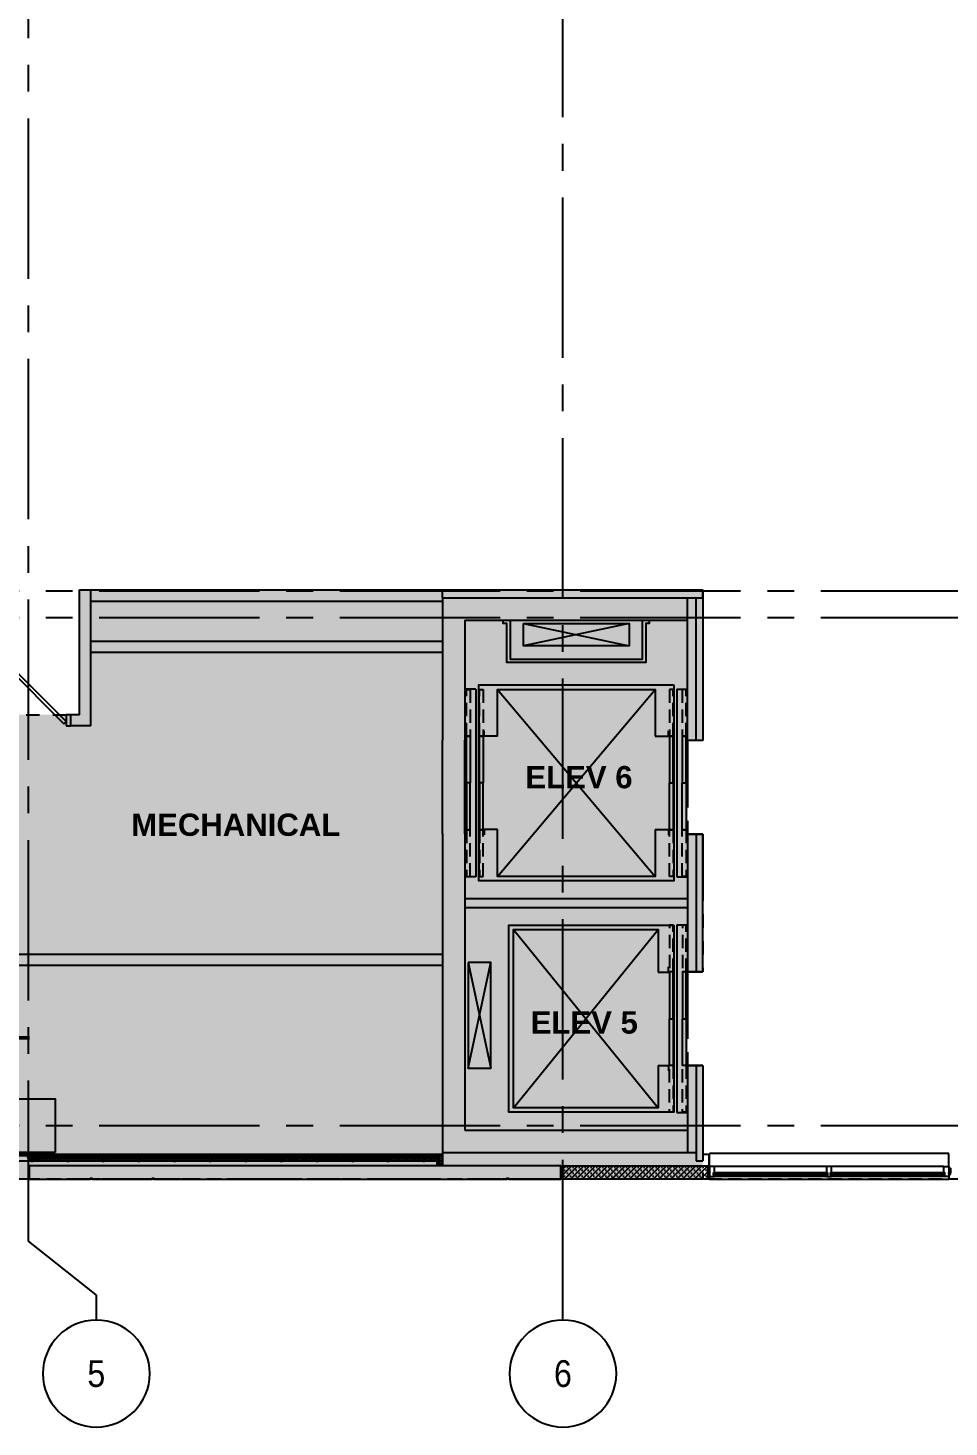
# Model space of a CAD drawing. Header units: inches. Extents: x 492 to 3438, y 475 to 1734.
# Drawn here: x 1563 to 1977, y 477 to 1106 of the extents above; entities that cross this region are included whole.
import ezdxf
from ezdxf.enums import TextEntityAlignment as Align

# ---------------------------------------------------------------- set-up
doc = ezdxf.new("R2010")
doc.units = ezdxf.units.IN
doc.header["$LTSCALE"] = 96
doc.header["$MEASUREMENT"] = 0
for name, pattern in [('CENTER2', [1.125, 0.75, -0.125, 0.125, -0.125]), ('HIDDEN2', [0.1875, 0.125, -0.0625]), ('HIDDEN4', [0.09375, 0.0625, -0.03125]), ('PHANTOM4', [0.625, 0.3125, -0.0625, 0.0625, -0.0625, 0.0625, -0.0625])]:
    doc.linetypes.add(name, pattern=pattern)
for name, color, linetype in [('A-Anno-Bldg', 7, 'Continuous'), ('A-Bldg-Patt', 5, 'Continuous'), ('A-Cols-Bldg', 235, 'Continuous'), ('A-Door-Exst', 43, 'Continuous'), ('A-Flor-Evtr', 144, 'Continuous'), ('A-Glaz-Exst', 53, 'Continuous'), ('A-GRID-IDEN', 1, 'Continuous'), ('A-GRID-LINE', 13, 'CENTER2'), ('A-Wall-Bldg', 235, 'Continuous'), ('A-Wall-Bldg-Belw', 235, 'HIDDEN4'), ('DDET-07', 7, 'Continuous'), ('DET-02', 5, 'Continuous'), ('DET-09', 33, 'Continuous'), ('NB-COL-HATCH-02_03-10', 251, 'Continuous'), ('NB-PTN-INT-ELEV-01_02_03-10', 8, 'Continuous'), ('NB-WALL-CORE-ELEV-01-02_03-10_RF', 1, 'Continuous'), ('NB-WALL-CORE-ELEV-01_02_03-10', 1, 'Continuous'), ('NB-WALL-CORE-ELEV-02_03-10', 1, 'Continuous')]:
    doc.layers.add(name, color=color, linetype=linetype)
doc.layers.add('A-Area', color=212, linetype='PHANTOM4', plot=False)
doc.styles.add('OTJ_Title1', font='arialbd.ttf')
doc.styles.add('x-p_col_grid-6h$0$TITLE', font='', dxfattribs={"width": 0.9})
doc.styles.get('x-p_col_grid-6h$0$TITLE').set_extended_font_data('AvantGarde Bk BT')
pattern_1 = [(225, (3339.6064, 588.7569), (1.3258252, -1.3258252), []), (225, (3338.2805, 588.7569), (1.3258252, -1.3258252), [0, -1.875])]

# ---------------------------------------------------------------- blocks, each defined once
blk = doc.blocks.new('elev-std')
at = {"color": 8}
for p, q in [((21.75, -90), (86.75, -10)), ((21.75, -10), (86.75, -90)), ((1.51, -27.79), (11.58, -75.27)), ((1.51, -75.27), (11.58, -27.79))]:
    blk.add_line(p, q, dxfattribs=at)
for p, q in [((93.75, -90), (93.75, -10)), ((95.12, -92.09), (95.12, -7.91)), ((95.12, -7.91), (100, -7.91)), ((86.75, -29.04), (91.42, -29.04)), ((91.42, -29.04), (91.42, -26.63)), ((86.75, -70.96), (91.42, -70.96)), ((91.42, -70.96), (91.42, -73.37)), ((95.12, -92.09), (100, -92.09))]:
    blk.add_line(p, q)
at = {"flags": 128}
for points in [[(93.75, -92), (93.75, -8), (19.75, -8), (19.75, -92), (93.75, -92)], [(1.51, -75.27), (1.51, -27.79), (11.58, -27.79), (11.58, -75.27)], [(93.44, -50), (93.44, -29), (91.78, -29), (91.78, -50)], [(99.27, -50), (99.27, -29), (97.62, -29), (97.62, -50)], [(93.44, -50), (93.44, -71), (91.78, -71), (91.78, -50)], [(99.27, -50), (99.27, -71), (97.62, -71), (97.62, -50)]]:
    blk.add_lwpolyline(points, close=True, dxfattribs=at)
blk.add_lwpolyline([(86.75, -29.04), (86.75, -10), (21.75, -10), (21.75, -90), (86.75, -90), (86.75, -70.96)], dxfattribs=at)
at = {"color": 8, "linetype": 'HIDDEN2', "ltscale": 0.5, "flags": 128}
for points in [[(93.44, -29), (93.44, -8), (91.78, -8), (91.78, -29)], [(99.27, -29), (99.27, -8), (97.62, -8), (97.62, -29)], [(93.44, -71), (93.44, -92), (91.78, -92), (91.78, -71)], [(99.27, -71), (99.27, -92), (97.62, -92), (97.62, -71)]]:
    blk.add_lwpolyline(points, close=True, dxfattribs=at)
blk = doc.blocks.new('ldoor')
for p, q in [((0.707, 0.707), (0, 0)), ((0.707, 0.707), (0.736, 0.679)), ((0.736, 0.679), (0.029, -0.029)), ((0.029, -0.029), (0, 0))]:
    blk.add_line(p, q)
blk.add_arc((0, 0), 1, 360, 42.6856)
blk = doc.blocks.new('door1')
for p, q in [((-38.56, 5), (-40.56, 5)), ((-40.56, 5), (-40.56, 0)), ((-38.56, 0), (-38.56, 5)), ((-2.56, 5), (-2.56, 0)), ((-0.56, 5), (-2.56, 5)), ((-2.56, 0), (-0.56, 0)), ((-0.56, 0), (-0.56, 5)), ((-40.56, 0), (-38.56, 0))]:
    blk.add_line(p, q)
at = {"extrusion": (0, 0, -1), "xscale": 36, "yscale": 36, "zscale": -36}
blk.add_blockref('ldoor', (2.56, 2), dxfattribs=at)
blk = doc.blocks.new('x-p_col_grid-6h$0$nb-col')
blk.add_hatch(color=256).paths.add_polyline_path([(0, 0), (24, 0), (24, 24), (0, 24)])
blk.add_lwpolyline([(0, 24), (24, 24), (24, 0), (0, 0)], close=True)
blk = doc.blocks.new('ww-45t-top-bottom')
blk.add_lwpolyline([(0, 0), (0, -2.25), (-0.56, -2.25)])
blk.add_lwpolyline([(0, -2.25), (-0.56, -2.25), (-0.56, -1.81), (-1.56, -1.81), (-1.56, -2.25), (-4.5, -2.25), (-4.5, 0), (0, 0)], close=True)
blk = doc.blocks.new('ww-45t-mid')
at = {"flags": 128}
blk.add_lwpolyline([(-0.56, 0), (0, 0), (0, -2.25), (-0.56, -2.25), (-0.56, -1.81), (-1.56, -1.81), (-1.56, -2.25), (-4.5, -2.25), (-4.5, 0), (-1.56, 0), (-1.56, -0.44), (-0.56, -0.44)], close=True, dxfattribs=at)
blk.add_lwpolyline([(-0.56, 0), (0, 0), (0, -2.25), (-0.56, -2.25)], dxfattribs=at)
blk = doc.blocks.new('wind-ext-singlebay-backelev')
at = {"layer": 'A-Glaz-Exst', "linetype": 'Continuous'}
for p, q in [((54.3, 4.18), (3.06, 4.18)), ((54.3, 3.68), (3.06, 3.68)), ((3.31, 4.18), (3.31, 3.68)), ((54.05, 4.18), (54.05, 3.68)), ((106.91, 4.18), (55.67, 4.18)), ((106.91, 3.68), (55.67, 3.68)), ((55.92, 4.18), (55.92, 3.68))]:
    blk.add_line(p, q, dxfattribs=at)
at = {"layer": 'A-Glaz-Exst'}
for p, q in [((3.06, 3.44), (53.74, 3.43)), ((3.5, 5, 0), (53.87, 5, 0)), ((3.5, 0.5, 0), (53.87, 0.5, 0)), ((3.62, 4.44), (53.74, 4.44)), ((55.67, 3.44), (106.48, 3.44)), ((56.12, 5, 0), (106.49, 5, 0)), ((56.12, 0.5, 0), (106.49, 0.5, 0)), ((56.23, 4.44), (106.48, 4.44)), ((106.66, 3.68), (106.66, 4.18))]:
    blk.add_line(p, q, dxfattribs=at)
at = {"layer": 'A-Wall-Bldg'}
for p, q in [((108.74, 6.25, 0), (1.25, 6.25, 0)), ((1.25, 5), (1.25, 6.25, 0)), ((1.25, 0.5), (1.25, -5.25)), ((108.74, 5, 0), (108.74, 6.25, 0)), ((108.74, 0.5, 0), (108.74, -5.25, 0)), ((1.25, -5.25, 0), (108.74, -5.25, 0))]:
    blk.add_line(p, q, dxfattribs=at)
at = {"layer": 'A-Glaz-Exst', "linetype": 'Continuous', "rotation": 90}
blk.add_blockref('ww-45t-top-bottom', (1.25, 5), dxfattribs=at)
at = {"layer": 'A-Glaz-Exst', "linetype": 'Continuous', "extrusion": (0, 0, -1), "zscale": -1, "rotation": 90}
for name, p in [('ww-45t-mid', (-56.12, 5, 0)), ('ww-45t-top-bottom', (-108.74, 5, 0))]:
    blk.add_blockref(name, p, dxfattribs=at)
blk = doc.blocks.new('MTL_STD_2_1-2')
for p, q in [((0, 0.05), (0, 0.95)), ((0.05, 1), (0.31, 1)), ((2.45, 0), (0.05, 0)), ((0.31, 0.94), (0.06, 0.94)), ((0.06, 0.94), (0.06, 0.06)), ((0.06, 0.06), (2.44, 0.06)), ((0.31, 1), (0.31, 0.94)), ((2.19, 0.94), (2.19, 1)), ((2.19, 1), (2.45, 1)), ((2.44, 0.94), (2.19, 0.94)), ((2.44, 0.06), (2.44, 0.94)), ((2.5, 0.95), (2.5, 0.05))]:
    blk.add_line(p, q)
for centre, start, end in [((0.05, 0.95), 90, 180), ((0.05, 0.05), 180, 270), ((2.45, 0.95), 0, 90), ((2.45, 0.05), 270, 0)]:
    blk.add_arc(centre, 0.0469, start, end)
blk = doc.blocks.new('sealant-plan')
at = {"layer": 'DET-09'}
for radius, start, end in [(0.5, 194.38833, 345.61145), (0.438, 196.4986, 343.50119), (0.375, 199.34917, 340.65062), (0.312, 203.42757, 336.57222)]:
    blk.add_arc((0.48, 0.12), radius, start, end, dxfattribs=at)
blk = doc.blocks.new('sealant-backer-rod-plan')
at = {"layer": 'DET-02'}
blk.add_arc((0, -1.5), 0.312, 23.42778, 156.57243, dxfattribs=at)
at = {"layer": 'DET-09'}
blk.add_circle((0, -0.5), 0.5, dxfattribs=at)
for radius, start, end in [(0.5, 14.38855, 165.61167), (0.438, 16.49881, 163.5014), (0.375, 19.34938, 160.65083)]:
    blk.add_arc((0, -1.5), radius, start, end, dxfattribs=at)
blk = doc.blocks.new('sealant-backer-rod-blocking')
for p, q in [((-0.74, 4.62), (0.01, 4.62)), ((-0.74, 4.62), (0.01, 1.92)), ((-0.74, 1.92), (0.01, 4.62)), ((-0.74, 4.62), (-0.74, 1.92)), ((0.01, 1.92), (-0.74, 1.92)), ((0.01, 4.62), (0.01, 1.92))]:
    blk.add_line(p, q)
at = {"xscale": 0.75, "yscale": 0.9000000000000057}
blk.add_blockref('sealant-backer-rod-plan', (-0.36, 1.92), dxfattribs=at)
at = {"xscale": 0.75}
blk.add_blockref('sealant-plan', (-0.73, 5), dxfattribs=at)
blk = doc.blocks.new('x-p_col_grid-6h$0$tag-colbub')
at = {"linetype": 'Continuous'}
blk.add_circle((0, 0), 0.25, dxfattribs=at)
at = {"style": 'x-p_col_grid-6h$0$TITLE', "width": 0.9}
blk.add_attdef('COLNUM', text='', height=0.125, dxfattribs=at).set_placement((0, 0), align=Align.MIDDLE_CENTER)

msp = doc.modelspace()

# ---------------------------------------------------------------- hatches: boundary and pattern name
at = {"layer": 'A-Bldg-Patt'}
msp.add_hatch(color=254, dxfattribs=at).paths.add_polyline_path([(1866.36, 853.26), (1866.36, 785.64), (1859.61, 785.64), (1859.61, 743.64), (1866.36, 743.64), (1866.36, 681.76), (1859.61, 681.76), (1859.61, 639.76), (1866.36, 639.76), (1866.36, 588.76), (1308.61, 588.76), (1308.61, 627.76), (1330.11, 627.76), (1330.11, 828.26), (1311.11, 828.26), (1311.11, 853.26), (1526.61, 853.26), (1526.61, 797.26), (1586.61, 797.26), (1586.61, 853.26)])
at = {"layer": 'A-Wall-Bldg'}
h = msp.add_hatch(dxfattribs=at)
h.set_pattern_fill('PRECAST', color=256, scale=20, angle=-180, style=0)
h.set_pattern_definition(pattern_1)
h.paths.add_polyline_path([(1779.1, 588.76), (1802.72, 588.76), (1802.72, 594.76), (1796.72, 594.76), (1569.98, 594.76), (1563.98, 594.76), (1563.98, 588.76), (1591.42, 588.76), (1591.54, 589.26), (1592.04, 589.26), (1592.17, 588.76), (1619.23, 588.76), (1619.36, 589.26), (1619.86, 589.26), (1619.98, 588.76), (1778.35, 588.76), (1778.47, 589.26), (1778.97, 589.26)])
h = msp.add_hatch(dxfattribs=at)
h.set_pattern_fill('PRECAST', color=256, scale=20, angle=-180, style=0)
h.set_pattern_definition(pattern_1)
h.paths.add_polyline_path([(1826.35, 588.76), (1826.22, 589.26), (1825.72, 589.26), (1825.6, 588.76), (1803.47, 588.76), (1803.47, 594.76), (1809.47, 594.76), (1868.6, 594.76), (1868.6, 588.76)])
at = {"layer": 'NB-COL-HATCH-02_03-10'}
msp.add_hatch(color=256, dxfattribs=at).paths.add_polyline_path([(1749.61, 600.76), (1859.61, 600.76), (1859.61, 610.76), (1759.61, 610.76), (1759.61, 743.76), (1759.61, 785.76), (1759.61, 839.76), (1859.61, 839.76), (1859.61, 849.76), (1749.61, 849.76), (1749.61, 785.76), (1749.61, 743.76)])

# ---------------------------------------------------------------- linework, layer by layer
at = {"layer": 'A-Area'}
msp.add_lwpolyline([(1866.36, 853.26), (1866.36, 785.64), (1859.61, 785.64), (1859.61, 743.64), (1866.36, 743.64), (1866.36, 681.76), (1859.61, 681.76), (1859.61, 639.76), (1866.36, 639.76), (1866.36, 588.76), (1308.61, 588.76), (1308.61, 627.76), (1330.11, 627.76), (1330.11, 828.26), (1311.11, 828.26), (1311.11, 853.26), (1526.61, 853.26), (1526.61, 797.26), (1586.61, 797.26), (1586.61, 853.26)], close=True, dxfattribs=at)
at = {"layer": 'A-Flor-Evtr', "color": 8}
for p, q in [((1833.36, 838.26), (1785.85, 828.2)), ((1785.85, 838.26), (1833.36, 828.2)), ((1774.23, 808.64), (1844.98, 724.64)), ((1774.23, 724.64), (1844.98, 808.64))]:
    msp.add_line(p, q, dxfattribs=at)
at = {"layer": 'A-Flor-Evtr'}
for p, q in [((1764.49, 808.73), (1759.61, 808.73)), ((1764.49, 808.73), (1764.49, 724.54)), ((1765.86, 808.64), (1765.86, 724.64)), ((1853.36, 808.64), (1853.36, 724.64)), ((1853.36, 808.64), (1853.36, 724.64)), ((1854.73, 808.73), (1854.73, 724.54)), ((1854.73, 808.73), (1859.61, 808.73)), ((1854.73, 808.73), (1859.61, 808.73)), ((1768.18, 787.59), (1768.18, 790.01)), ((1774.23, 787.59), (1768.18, 787.59)), ((1844.98, 787.59), (1851.03, 787.59)), ((1851.03, 787.59), (1851.03, 790.01)), ((1774.23, 745.68), (1768.18, 745.68)), ((1768.18, 745.68), (1768.18, 743.26)), ((1768.18, 745.68), (1768.18, 743.26)), ((1844.98, 745.68), (1851.03, 745.68)), ((1844.98, 745.68), (1851.03, 745.68)), ((1851.03, 745.68), (1851.03, 743.26)), ((1851.03, 745.68), (1851.03, 743.26)), ((1764.49, 724.54), (1759.61, 724.54)), ((1854.73, 724.54), (1859.61, 724.54))]:
    msp.add_line(p, q, dxfattribs=at)
at = {"layer": 'A-Flor-Evtr', "flags": 128}
for points in [[(1779.85, 839.76), (1779.85, 822.2), (1839.36, 822.2), (1839.36, 839.76), (1842.36, 839.76), (1842.36, 838.26), (1840.86, 838.26), (1840.86, 820.7), (1778.35, 820.7), (1778.35, 838.26), (1776.85, 838.26), (1776.85, 839.76)], [(1785.85, 838.26), (1833.36, 838.26), (1833.36, 828.2), (1785.85, 828.2)]]:
    msp.add_lwpolyline(points, close=True, dxfattribs=at)
at = {"layer": 'A-Flor-Evtr'}
for points in [[(1853.36, 810.64), (1853.36, 722.64), (1765.86, 722.64), (1765.86, 810.64), (1853.36, 810.64)], [(1760.34, 766.64), (1760.34, 787.64), (1761.99, 787.64), (1761.99, 766.64)], [(1766.17, 766.64), (1766.17, 787.64), (1767.82, 787.64), (1767.82, 766.64)], [(1853.04, 766.64), (1853.04, 787.64), (1851.39, 787.64), (1851.39, 766.64)], [(1858.87, 766.64), (1858.87, 787.64), (1857.22, 787.64), (1857.22, 766.64)], [(1760.34, 766.64), (1760.34, 745.64), (1761.99, 745.64), (1761.99, 766.64)], [(1760.34, 766.64), (1760.34, 745.64), (1761.99, 745.64), (1761.99, 766.64)], [(1766.17, 766.64), (1766.17, 745.64), (1767.82, 745.64), (1767.82, 766.64)], [(1853.04, 766.64), (1853.04, 745.64), (1851.39, 745.64), (1851.39, 766.64)], [(1858.87, 766.64), (1858.87, 745.64), (1857.22, 745.64), (1857.22, 766.64)]]:
    msp.add_lwpolyline(points, close=True, dxfattribs=at)
at = {"layer": 'A-Flor-Evtr', "color": 8, "linetype": 'HIDDEN2', "ltscale": 0.5}
for points in [[(1760.34, 787.64), (1760.34, 808.64), (1761.99, 808.64), (1761.99, 787.64)], [(1766.17, 787.64), (1766.17, 808.64), (1767.82, 808.64), (1767.82, 787.64)], [(1853.04, 787.64), (1853.04, 808.64), (1851.39, 808.64), (1851.39, 787.64)], [(1858.87, 787.64), (1858.87, 808.64), (1857.22, 808.64), (1857.22, 787.64)], [(1760.34, 745.64), (1760.34, 724.64), (1761.99, 724.64), (1761.99, 745.64)], [(1766.17, 745.64), (1766.17, 724.64), (1767.82, 724.64), (1767.82, 745.64)], [(1853.04, 745.64), (1853.04, 724.64), (1851.39, 724.64), (1851.39, 745.64)], [(1858.87, 745.64), (1858.87, 724.64), (1857.22, 724.64), (1857.22, 745.64)]]:
    msp.add_lwpolyline(points, close=True, dxfattribs=at)
at = {"layer": 'A-Flor-Evtr'}
for points in [[(1774.23, 787.59), (1774.23, 808.64), (1844.98, 808.64), (1844.98, 787.59)], [(1844.98, 745.68), (1844.98, 724.64), (1774.23, 724.64), (1774.23, 745.68)]]:
    msp.add_lwpolyline(points, dxfattribs=at)
at = {"layer": 'A-GRID-LINE'}
for p, q in [((1563.61, 560.98), (1563.61, 1657.77)), ((1803.61, 525.47), (1803.61, 1657.77)), ((3395.41, 852.76), (540.03, 852.76)), ((3395.41, 840.76), (553.92, 840.76)), ((3395.41, 612.76), (540.03, 612.76)), ((1594.1, 536.8), (1563.61, 560.98)), ((1594.1, 536.8), (1594.1, 525.47))]:
    msp.add_line(p, q, dxfattribs=at)
at = {"layer": 'A-Wall-Bldg'}
for p, q in [((1586.61, 853.26), (1866.36, 853.26)), ((1586.61, 797.26), (1586.61, 853.26)), ((1591.61, 825.26), (1591.61, 853.26)), ((1591.61, 848.26), (1749.61, 848.26)), ((1749.61, 849.76), (1749.61, 853.26)), ((1866.36, 849.76), (1866.36, 853.26)), ((1591.61, 830.26), (1749.61, 830.26)), ((1591.61, 792.26), (1591.61, 825.26)), ((1591.61, 825.26), (1749.61, 825.26)), ((1586.61, 797.26), (1582.61, 797.26)), ((1582.61, 792.26), (1582.61, 797.26)), ((1591.61, 792.26), (1582.61, 792.26)), ((1521.61, 684.76), (1749.61, 684.76)), ((1526.61, 689.76), (1749.61, 689.76)), ((1747.11, 596.76, 0), (1468.11, 596.76)), ((1747.11, 595.71), (1747.11, 598.3)), ((1749.61, 600.76), (1749.61, 594.76)), ((1869.11, 599.76, 0), (1866.36, 599.76, 0)), ((1869.11, 599.76, 0), (1869.11, 594.01, 0)), ((1868.61, 594.01, 0), (1869.11, 594.01, 0))]:
    msp.add_line(p, q, dxfattribs=at)
at = {"layer": 'A-Wall-Bldg', "elevation": 0}
msp.add_lwpolyline([(1749.61, 599.76), (1467.61, 599.76), (1467.61, 603.76)], dxfattribs=at)
for points in [[(1747.11, 599.16, 0.138689), (1746.86, 599.23, 0.414214), (1746.38, 598.75), (1746.74, 597.31, -1), (1745.78, 597.31), (1746.14, 598.75, 0.414214), (1745.66, 599.23, 0.414214), (1745.18, 598.75), (1745.54, 597.31, -1), (1744.58, 597.31), (1744.94, 598.75, 0.414214), (1744.46, 599.23, 0.414214), (1743.98, 598.75), (1744.34, 597.31, -1), (1743.38, 597.31), (1743.74, 598.75, 0.414214), (1743.26, 599.23, 0.414214), (1742.78, 598.75), (1743.14, 597.31, -1), (1742.18, 597.31), (1742.54, 598.75, 0.414214), (1742.06, 599.23, 0.414214), (1741.58, 598.75), (1741.94, 597.31, -1), (1740.99, 597.31), (1741.35, 598.75, 0.414214), (1740.87, 599.23, 0.414214), (1740.39, 598.75), (1740.75, 597.31, -1), (1739.79, 597.31), (1740.15, 598.75, 0.414214), (1739.67, 599.23, 0.414214), (1739.19, 598.75), (1739.55, 597.31, -1), (1738.59, 597.31), (1738.95, 598.75, 0.414214), (1738.47, 599.23, 0.414214), (1737.99, 598.75), (1738.35, 597.31, -1), (1737.39, 597.31), (1737.75, 598.75, 0.414214), (1737.27, 599.23, 0.062848), (1737.15, 599.21, 0.414214), (1736.67, 598.74), (1737.03, 597.3, -1), (1736.08, 597.3), (1736.43, 598.74, 0.414214), (1735.96, 599.21, 0.414214), (1735.48, 598.74), (1735.84, 597.3, -1), (1734.88, 597.3), (1735.24, 598.74, 0.414214), (1734.76, 599.21, 0.414214), (1734.28, 598.74), (1734.64, 597.3, -1), (1733.68, 597.3), (1734.04, 598.74, 0.414214), (1733.56, 599.21, 0.414214), (1733.08, 598.74), (1733.44, 597.3, -1), (1732.48, 597.3), (1732.84, 598.74, 0.414214), (1732.36, 599.21, 0.414214), (1731.88, 598.74), (1732.24, 597.3, -0.414214), (1731.76, 596.82, -0.414214), (1731.28, 597.3), (1731.64, 598.74, 0.414214), (1731.16, 599.21, 0.414214), (1730.68, 598.74), (1731.04, 597.3, -1), (1730.09, 597.3), (1730.45, 598.74, 0.414214), (1729.97, 599.21, 0.414214), (1729.49, 598.74), (1729.85, 597.3, -1), (1728.89, 597.3), (1729.25, 598.74, 0.414214), (1728.77, 599.21, 0.414214), (1728.29, 598.74), (1728.65, 597.3, -1), (1727.69, 597.3), (1728.05, 598.74, 0.414214), (1727.57, 599.21, 0.414214), (1727.09, 598.74), (1727.45, 597.3, -1), (1726.49, 597.3), (1726.85, 598.74, 0.414214), (1726.37, 599.21, 0.062848), (1726.25, 599.23, 0.414214), (1725.77, 598.75), (1726.13, 597.31, -1), (1725.18, 597.31), (1725.53, 598.75, 0.414214), (1725.06, 599.23, 0.414214), (1724.58, 598.75), (1724.94, 597.31, -1), (1723.98, 597.31), (1724.34, 598.75, 0.414214), (1723.86, 599.23, 0.414214), (1723.38, 598.75), (1723.74, 597.31, -1), (1722.78, 597.31), (1723.14, 598.75, 0.414214), (1722.66, 599.23, 0.414214), (1722.18, 598.75), (1722.54, 597.31, -1), (1721.58, 597.31), (1721.94, 598.75, 0.414214), (1721.46, 599.23, 0.414214), (1720.98, 598.75), (1721.34, 597.31, -1), (1720.38, 597.31), (1720.74, 598.75, 0.414214), (1720.26, 599.23, 0.414214), (1719.78, 598.75), (1720.14, 597.31, -1), (1719.19, 597.31), (1719.54, 598.75, 0.414214), (1719.07, 599.23, 0.414214), (1718.59, 598.75), (1718.95, 597.31, -1), (1717.99, 597.31), (1718.35, 598.75, 0.414214), (1717.87, 599.23, 0.414214), (1717.39, 598.75), (1717.75, 597.31, -1), (1716.79, 597.31), (1717.15, 598.75, 0.414214), (1716.67, 599.23, 0.414214), (1716.19, 598.75), (1716.55, 597.31, -1), (1715.59, 597.31), (1715.95, 598.75, 0.414214), (1715.47, 599.23, 0.414214), (1714.99, 598.75), (1715.35, 597.31, -0.414214), (1714.87, 596.83, -0.414214), (1714.39, 597.31), (1714.75, 598.75, 0.414214), (1714.27, 599.23, 0.414214), (1713.8, 598.75), (1714.15, 597.31, -1), (1713.2, 597.31), (1713.56, 598.75, 0.414214), (1713.08, 599.23, 0.414214), (1712.6, 598.75), (1712.96, 597.31, -1), (1712, 597.31), (1712.36, 598.75, 0.414214), (1711.88, 599.23, 0.414214), (1711.4, 598.75), (1711.76, 597.31, -1), (1710.8, 597.31), (1711.16, 598.75, 0.414214), (1710.68, 599.23, 0.414214), (1710.2, 598.75), (1710.56, 597.31, -1), (1709.6, 597.31), (1709.96, 598.75, 0.414214), (1709.48, 599.23, 0.414214), (1709, 598.75), (1709.36, 597.31, -1), (1708.4, 597.31), (1708.76, 598.75, 0.414214), (1708.28, 599.23, 0.414214), (1707.81, 598.75), (1708.17, 597.31, -1), (1707.21, 597.31), (1707.57, 598.75, 0.414214), (1707.09, 599.23, 0.414214), (1706.61, 598.75), (1706.97, 597.31, -1), (1706.01, 597.31), (1706.37, 598.75, 0.414214), (1705.89, 599.23, 0.414214), (1705.41, 598.75), (1705.77, 597.31, -1), (1704.81, 597.31), (1705.17, 598.75, 0.414214), (1704.69, 599.23, 0.414214), (1704.21, 598.75), (1704.57, 597.31, -1), (1703.61, 597.31), (1703.97, 598.75, 0.414214), (1703.49, 599.23, 0.062848), (1703.37, 599.21, 0.414214), (1702.9, 598.74), (1703.25, 597.3, -1), (1702.3, 597.3), (1702.66, 598.74, 0.414214), (1702.18, 599.21, 0.414214), (1701.7, 598.74), (1702.06, 597.3, -1), (1701.1, 597.3), (1701.46, 598.74, 0.414214), (1700.98, 599.21, 0.414214), (1700.5, 598.74), (1700.86, 597.3, -1), (1699.9, 597.3), (1700.26, 598.74, 0.414214), (1699.78, 599.21, 0.414214), (1699.3, 598.74), (1699.66, 597.3, -1), (1698.7, 597.3), (1699.06, 598.74, 0.414214), (1698.58, 599.21, 0.414214), (1698.1, 598.74), (1698.46, 597.3, -0.414214), (1697.98, 596.82, -0.414214), (1697.5, 597.3), (1697.86, 598.74, 0.414214), (1697.38, 599.21, 0.414214), (1696.91, 598.74), (1697.26, 597.3, -1), (1696.31, 597.3), (1696.67, 598.74, 0.414214), (1696.19, 599.21, 0.414214), (1695.71, 598.74), (1696.07, 597.3, -1), (1695.11, 597.3), (1695.47, 598.74, 0.414214), (1694.99, 599.21, 0.414214), (1694.51, 598.74), (1694.87, 597.3, -1), (1693.91, 597.3), (1694.27, 598.74, 0.414214), (1693.79, 599.21, 0.414214), (1693.31, 598.74), (1693.67, 597.3, -1), (1692.71, 597.3), (1693.07, 598.74, 0.414214), (1692.59, 599.21, 0.062848), (1692.47, 599.23, 0.414214), (1691.99, 598.75), (1692.35, 597.31, -1), (1691.4, 597.31), (1691.76, 598.75, 0.414214), (1691.28, 599.23, 0.414214), (1690.8, 598.75), (1691.16, 597.31, -1), (1690.2, 597.31), (1690.56, 598.75, 0.414214), (1690.08, 599.23, 0.414214), (1689.6, 598.75), (1689.96, 597.31, -1), (1689, 597.31), (1689.36, 598.75, 0.414214), (1688.88, 599.23, 0.414214), (1688.4, 598.75), (1688.76, 597.31, -1), (1687.8, 597.31), (1688.16, 598.75, 0.414214), (1687.68, 599.23, 0.414214), (1687.2, 598.75), (1687.56, 597.31, -1), (1686.6, 597.31), (1686.96, 598.75, 0.414214), (1686.48, 599.23, 0.414214), (1686.01, 598.75), (1686.36, 597.31, -1), (1685.41, 597.31), (1685.77, 598.75, 0.414214), (1685.29, 599.23, 0.414214), (1684.81, 598.75), (1685.17, 597.31, -1), (1684.21, 597.31), (1684.57, 598.75, 0.414214), (1684.09, 599.23, 0.414214), (1683.61, 598.75), (1683.97, 597.31, -1), (1683.01, 597.31), (1683.37, 598.75, 0.414214), (1682.89, 599.23, 0.414214), (1682.41, 598.75), (1682.77, 597.31, -1), (1681.81, 597.31), (1682.17, 598.75, 0.414214), (1681.69, 599.23, 0.414214), (1681.21, 598.75), (1681.57, 597.31, -0.414214), (1681.09, 596.83, -0.414214), (1680.62, 597.31), (1680.97, 598.75, 0.414214), (1680.5, 599.23, 0.414214), (1680.02, 598.75), (1680.38, 597.31, -1), (1679.42, 597.31), (1679.78, 598.75, 0.414214), (1679.3, 599.23, 0.414214), (1678.82, 598.75), (1679.18, 597.31, -1), (1678.22, 597.31), (1678.58, 598.75, 0.414214), (1678.1, 599.23, 0.414214), (1677.62, 598.75), (1677.98, 597.31, -1), (1677.02, 597.31), (1677.38, 598.75, 0.414214), (1676.9, 599.23, 0.414214), (1676.42, 598.75), (1676.78, 597.31, -1), (1675.82, 597.31), (1676.18, 598.75, 0.414214), (1675.7, 599.23, 0.414214), (1675.22, 598.75), (1675.58, 597.31, -1), (1674.63, 597.31), (1674.98, 598.75, 0.414214), (1674.51, 599.23, 0.414214), (1674.03, 598.75), (1674.39, 597.31, -1), (1673.43, 597.31), (1673.79, 598.75, 0.414214), (1673.31, 599.23, 0.414214), (1672.83, 598.75), (1673.19, 597.31, -1), (1672.23, 597.31), (1672.59, 598.75, 0.414214), (1672.11, 599.23, 0.414214), (1671.63, 598.75), (1671.99, 597.31, -1), (1671.03, 597.31), (1671.39, 598.75, 0.414214), (1670.91, 599.23, 0.414214), (1670.43, 598.75), (1670.79, 597.31, -1), (1669.83, 597.31), (1670.19, 598.75, 0.414214), (1669.71, 599.23, 0.062848), (1669.6, 599.21, 0.414214), (1669.12, 598.74), (1669.48, 597.3, -1), (1668.52, 597.3), (1668.88, 598.74, 0.414214), (1668.4, 599.21, 0.414214), (1667.92, 598.74), (1668.28, 597.3, -1), (1667.32, 597.3), (1667.68, 598.74, 0.414214), (1667.2, 599.21, 0.414214), (1666.72, 598.74), (1667.08, 597.3, -1), (1666.12, 597.3), (1666.48, 598.74, 0.414214), (1666, 599.21, 0.414214), (1665.52, 598.74), (1665.88, 597.3, -1), (1664.92, 597.3), (1665.28, 598.74, 0.414214), (1664.8, 599.21, 0.414214), (1664.32, 598.74), (1664.68, 597.3, -0.414214), (1664.2, 596.82, -0.414214), (1663.73, 597.3), (1664.08, 598.74, 0.414214), (1663.61, 599.21, 0.414214), (1663.13, 598.74), (1663.49, 597.3, -1), (1662.53, 597.3), (1662.89, 598.74, 0.414214), (1662.41, 599.21, 0.414214), (1661.93, 598.74), (1662.29, 597.3, -1), (1661.33, 597.3), (1661.69, 598.74, 0.414214), (1661.21, 599.21, 0.414214), (1660.73, 598.74), (1661.09, 597.3, -1), (1660.13, 597.3), (1660.49, 598.74, 0.414214), (1660.01, 599.21, 0.414214), (1659.53, 598.74), (1659.89, 597.3, -1), (1658.93, 597.3), (1659.29, 598.74, 0.414214), (1658.81, 599.21, 0.062848), (1658.7, 599.23, 0.414214), (1658.22, 598.75), (1658.58, 597.31, -1), (1657.62, 597.31), (1657.98, 598.75, 0.414214), (1657.5, 599.23, 0.414214), (1657.02, 598.75), (1657.38, 597.31, -1), (1656.42, 597.31), (1656.78, 598.75, 0.414214), (1656.3, 599.23, 0.414214), (1655.82, 598.75), (1656.18, 597.31, -1), (1655.22, 597.31), (1655.58, 598.75, 0.414214), (1655.1, 599.23, 0.414214), (1654.62, 598.75), (1654.98, 597.31, -1), (1654.02, 597.31), (1654.38, 598.75, 0.414214), (1653.9, 599.23, 0.414214), (1653.42, 598.75), (1653.78, 597.31, -1), (1652.83, 597.31), (1653.18, 598.75, 0.414214), (1652.71, 599.23, 0.414214), (1652.23, 598.75), (1652.59, 597.31, -1), (1651.63, 597.31), (1651.99, 598.75, 0.414214), (1651.51, 599.23, 0.414214), (1651.03, 598.75), (1651.39, 597.31, -1), (1650.43, 597.31), (1650.79, 598.75, 0.414214), (1650.31, 599.23, 0.414214), (1649.83, 598.75), (1650.19, 597.31, -1), (1649.23, 597.31), (1649.59, 598.75, 0.414214), (1649.11, 599.23, 0.414214), (1648.63, 598.75), (1648.99, 597.31, -1), (1648.03, 597.31), (1648.39, 598.75, 0.414214), (1647.91, 599.23, 0.414214), (1647.43, 598.75), (1647.79, 597.31, -1), (1646.84, 597.31), (1647.2, 598.75, 0.414214), (1646.72, 599.23, 0.414214), (1646.24, 598.75), (1646.6, 597.31, -0.414214), (1646.12, 596.83, -0.414214), (1645.64, 597.31), (1646, 598.75, 0.414214), (1645.52, 599.23, 0.414214), (1645.04, 598.75), (1645.4, 597.31, -1), (1644.44, 597.31), (1644.8, 598.75, 0.414214), (1644.32, 599.23, 0.414214), (1643.84, 598.75), (1644.2, 597.31, -1), (1643.24, 597.31), (1643.6, 598.75, 0.414214), (1643.12, 599.23, 0.414214), (1642.64, 598.75), (1643, 597.31, -1), (1642.04, 597.31), (1642.4, 598.75, 0.414214), (1641.92, 599.23, 0.414214), (1641.45, 598.75), (1641.8, 597.31, -1), (1640.85, 597.31), (1641.21, 598.75, 0.414214), (1640.73, 599.23, 0.414214), (1640.25, 598.75), (1640.61, 597.31, -1), (1639.65, 597.31), (1640.01, 598.75, 0.414214), (1639.53, 599.23, 0.414214), (1639.05, 598.75), (1639.41, 597.31, -1), (1638.45, 597.31), (1638.81, 598.75, 0.414214), (1638.33, 599.23, 0.414214), (1637.85, 598.75), (1638.21, 597.31, -1), (1637.25, 597.31), (1637.61, 598.75, 0.414214), (1637.13, 599.23, 0.414214), (1636.65, 598.75), (1637.01, 597.31, -1), (1636.05, 597.31), (1636.41, 598.75, 0.414214), (1635.94, 599.23, 0.414214), (1635.46, 598.75), (1635.82, 597.31, -1), (1634.86, 597.31), (1635.22, 598.75, 0.414214), (1634.74, 599.23, 0.414214), (1634.26, 598.75), (1634.62, 597.31, -1), (1633.66, 597.31), (1634.02, 598.75, 0.414214), (1633.54, 599.23, 0.062848), (1633.42, 599.21, 0.414214), (1632.94, 598.74), (1633.3, 597.3, -1), (1632.34, 597.3), (1632.7, 598.74, 0.414214), (1632.22, 599.21, 0.414214), (1631.74, 598.74), (1632.1, 597.3, -1), (1631.14, 597.3), (1631.5, 598.74, 0.414214), (1631.02, 599.21, 0.414214), (1630.55, 598.74), (1630.9, 597.3, -1), (1629.95, 597.3), (1630.31, 598.74, 0.414214), (1629.83, 599.21, 0.414214), (1629.35, 598.74), (1629.71, 597.3, -1), (1628.75, 597.3), (1629.11, 598.74, 0.414214), (1628.63, 599.21, 0.414214), (1628.15, 598.74), (1628.51, 597.3, -0.414214), (1628.03, 596.82, -0.414214), (1627.55, 597.3), (1627.91, 598.74, 0.414214), (1627.43, 599.21, 0.414214), (1626.95, 598.74), (1627.31, 597.3, -1), (1626.35, 597.3), (1626.71, 598.74, 0.414214), (1626.23, 599.21, 0.414214), (1625.75, 598.74), (1626.11, 597.3, -1), (1625.15, 597.3), (1625.51, 598.74, 0.414214), (1625.04, 599.21, 0.414214), (1624.56, 598.74), (1624.92, 597.3, -1), (1623.96, 597.3), (1624.32, 598.74, 0.414214), (1623.84, 599.21, 0.414214), (1623.36, 598.74), (1623.72, 597.3, -0.414214), (1623.24, 596.82, -0.414214), (1622.76, 597.3), (1623.12, 598.74, 0.414214), (1622.64, 599.21, 0.414214), (1622.16, 598.74), (1622.52, 597.3, -1), (1621.56, 597.3), (1621.92, 598.74, 0.414214), (1621.44, 599.21, 0.414214), (1620.96, 598.74), (1621.32, 597.3, -0.414214), (1620.84, 596.82, -0.414214), (1620.36, 597.3), (1620.72, 598.74, 0.414214), (1620.24, 599.21, 0.414214), (1619.76, 598.74), (1620.12, 597.3, -1), (1619.17, 597.3), (1619.52, 598.74, 0.414214), (1619.05, 599.21, 0.414214), (1618.57, 598.74), (1618.93, 597.3, -0.414214), (1618.45, 596.82, -0.414214), (1617.97, 597.3), (1618.33, 598.74, 0.414214), (1617.85, 599.21, 0.414214), (1617.37, 598.74), (1617.73, 597.3, -1), (1616.77, 597.3), (1617.13, 598.74, 0.414214), (1616.65, 599.21, 0.414214), (1616.17, 598.74), (1616.53, 597.3, -1), (1615.57, 597.3), (1615.93, 598.74, 0.414214), (1615.45, 599.21, 0.414214), (1614.97, 598.74), (1615.33, 597.3, -1), (1614.37, 597.3), (1614.73, 598.74, 0.414214), (1614.25, 599.21, 0.414214), (1613.77, 598.74), (1614.13, 597.3, -0.414214), (1613.66, 596.82, -0.414214), (1613.18, 597.3), (1613.54, 598.74, 0.414214), (1613.06, 599.21, 0.414214), (1612.58, 598.74), (1612.94, 597.3, -1), (1611.98, 597.3), (1612.34, 598.74, 0.414214), (1611.86, 599.21, 0.414214), (1611.38, 598.74), (1611.74, 597.3, -1), (1610.78, 597.3), (1611.14, 598.74, 0.414214), (1610.66, 599.21, 0.414214), (1610.18, 598.74), (1610.54, 597.3, -1), (1609.58, 597.3), (1609.94, 598.74, 0.414214), (1609.46, 599.21, 0.414214), (1608.98, 598.74), (1609.34, 597.3, -1), (1608.38, 597.3), (1608.74, 598.74, 0.414214), (1608.26, 599.21, 0.062848), (1608.15, 599.23, 0.414214), (1607.67, 598.75), (1608.03, 597.31, -1), (1607.07, 597.31), (1607.43, 598.75, 0.414214), (1606.95, 599.23, 0.414214), (1606.47, 598.75), (1606.83, 597.31, -1), (1605.87, 597.31), (1606.23, 598.75, 0.414214), (1605.75, 599.23, 0.414214), (1605.27, 598.75), (1605.63, 597.31, -1), (1604.67, 597.31), (1605.03, 598.75, 0.414214), (1604.55, 599.23, 0.414214), (1604.07, 598.75), (1604.43, 597.31, -1), (1603.47, 597.31), (1603.83, 598.75, 0.414214), (1603.35, 599.23, 0.414214), (1602.87, 598.75), (1603.23, 597.31, -1), (1602.28, 597.31), (1602.64, 598.75, 0.414214), (1602.16, 599.23, 0.414214), (1601.68, 598.75), (1602.04, 597.31, -1), (1601.08, 597.31), (1601.44, 598.75, 0.414214), (1600.96, 599.23, 0.414214), (1600.48, 598.75), (1600.84, 597.31, -1), (1599.88, 597.31), (1600.24, 598.75, 0.414214), (1599.76, 599.23, 0.414214), (1599.28, 598.75), (1599.64, 597.31, -1), (1598.68, 597.31), (1599.04, 598.75, 0.414214), (1598.56, 599.23, 0.414214), (1598.08, 598.75), (1598.44, 597.31, -1), (1597.48, 597.31), (1597.84, 598.75, 0.414214), (1597.36, 599.23, 0.414214), (1596.89, 598.75), (1597.24, 597.31, -1), (1596.29, 597.31), (1596.65, 598.75, 0.414214), (1596.17, 599.23, 0.414214), (1595.69, 598.75), (1596.05, 597.31, -0.414214), (1595.57, 596.83, -0.414214), (1595.09, 597.31), (1595.45, 598.75, 0.414214), (1594.97, 599.23, 0.414214), (1594.49, 598.75), (1594.85, 597.31, -1), (1593.89, 597.31), (1594.25, 598.75, 0.414214), (1593.77, 599.23, 0.414214), (1593.29, 598.75), (1593.65, 597.31, -1), (1592.69, 597.31), (1593.05, 598.75, 0.414214), (1592.57, 599.23, 0.414214), (1592.09, 598.75), (1592.45, 597.31, -1), (1591.49, 597.31), (1591.85, 598.75, 0.414214), (1591.38, 599.23, 0.414214), (1590.9, 598.75), (1591.26, 597.31, -1), (1590.3, 597.31), (1590.66, 598.75, 0.414214), (1590.18, 599.23, 0.414214), (1589.7, 598.75), (1590.06, 597.31, -1), (1589.1, 597.31), (1589.46, 598.75, 0.414214), (1588.98, 599.23, 0.414214), (1588.5, 598.75), (1588.86, 597.31, -0.414214), (1588.38, 596.83, -0.414214), (1587.9, 597.31), (1588.26, 598.75, 0.414214), (1587.78, 599.23, 0.414214), (1587.3, 598.75), (1587.66, 597.31, -1), (1586.7, 597.31), (1587.06, 598.75, 0.414214), (1586.58, 599.23, 0.414214), (1586.1, 598.75), (1586.46, 597.31, -1), (1585.51, 597.31), (1585.86, 598.75, 0.414214), (1585.39, 599.23, 0.414214), (1584.91, 598.75), (1585.27, 597.31, -1), (1584.31, 597.31), (1584.67, 598.75, 0.414214), (1584.19, 599.23, 0.414214), (1583.71, 598.75), (1584.07, 597.31, -1), (1583.11, 597.31), (1583.47, 598.75, 0.414214), (1582.99, 599.23, 0.414214), (1582.51, 598.75), (1582.87, 597.31, -1), (1581.91, 597.31), (1582.27, 598.75, 0.414214), (1581.79, 599.23, 0.414214), (1581.31, 598.75), (1581.67, 597.31, -0.414214), (1581.19, 596.83, -0.414214), (1580.71, 597.31), (1581.07, 598.75, 0.414214), (1580.59, 599.23, 0.414214), (1580.11, 598.75), (1580.47, 597.31, -1), (1579.52, 597.31), (1579.88, 598.75, 0.414214), (1579.4, 599.23, 0.414214), (1578.92, 598.75), (1579.28, 597.31, -1), (1578.32, 597.31), (1578.68, 598.75, 0.414214), (1578.2, 599.23, 0.414214), (1577.72, 598.75), (1578.08, 597.31, -1), (1577.12, 597.31), (1577.48, 598.75, 0.414214), (1577, 599.23, 0.414214), (1576.52, 598.75), (1576.88, 597.31, -1), (1575.92, 597.31), (1576.28, 598.75, 0.414214), (1575.8, 599.23, 0.414214), (1575.32, 598.75), (1575.68, 597.31, -1), (1574.72, 597.31), (1575.08, 598.75, 0.414214), (1574.6, 599.23, 0.414214), (1574.13, 598.75), (1574.48, 597.31, -1), (1573.53, 597.31), (1573.89, 598.75, 0.414214), (1573.41, 599.23, 0.414214), (1572.93, 598.75), (1573.29, 597.31, -1), (1572.33, 597.31), (1572.69, 598.75, 0.414214), (1572.21, 599.23, 0.414214), (1571.73, 598.75), (1572.09, 597.31, -1), (1571.13, 597.31), (1571.49, 598.75, 0.414214), (1571.01, 599.23, 0.414214), (1570.53, 598.75), (1570.89, 597.31, -1), (1569.93, 597.31), (1570.29, 598.75, 0.414214), (1569.81, 599.23, 0.414214), (1569.33, 598.75), (1569.69, 597.31, -1), (1568.73, 597.31), (1569.09, 598.75, 0.414214), (1568.62, 599.23, 0.062848), (1568.5, 599.21, 0.414214), (1568.02, 598.74), (1568.38, 597.3, -1), (1567.42, 597.3), (1567.78, 598.74, 0.414214), (1567.3, 599.21, 0.414214), (1566.82, 598.74), (1567.18, 597.3, -1), (1566.22, 597.3), (1566.58, 598.74, 0.414214), (1566.1, 599.21, 0.414214), (1565.62, 598.74), (1565.98, 597.3, -1), (1565.02, 597.3), (1565.38, 598.74, 0.414214), (1564.9, 599.21, 0.414214), (1564.42, 598.74), (1564.78, 597.3, -1), (1563.82, 597.3), (1564.18, 598.74, 0.414214), (1563.7, 599.21, 0.414214), (1563.23, 598.74), (1563.58, 597.3, -0.414214), (1563.11, 596.82, -0.414214)], [(1749.5, 594.76, 0.134518), (1749.56, 595, 0.414214), (1749.09, 595.48), (1747.65, 595.12, -1), (1747.65, 596.08), (1749.09, 595.72, 0.414214), (1749.56, 596.2, 0.414214), (1749.09, 596.68), (1747.65, 596.32, -1), (1747.65, 597.28), (1749.09, 596.92, 0.414214), (1749.56, 597.4, 0.414214), (1749.09, 597.88), (1747.65, 597.52, -1), (1747.65, 598.47), (1749.09, 598.12, 0.414214), (1749.56, 598.59, 0.414214), (1749.09, 599.07), (1747.65, 598.71, -0.414214), (1747.17, 599.19)]]:
    msp.add_lwpolyline(points, format="xyb", dxfattribs=at)
at = {"layer": 'A-Wall-Bldg', "elevation": 0, "flags": 128}
for points in [[(1779.1, 588.76), (1802.72, 588.76), (1802.72, 594.76), (1796.72, 594.76), (1796.72, 594.76), (1569.98, 594.76), (1569.98, 594.76), (1563.98, 594.76), (1563.98, 588.76), (1591.42, 588.76), (1591.54, 589.26), (1592.04, 589.26), (1592.17, 588.76), (1619.23, 588.76), (1619.36, 589.26), (1619.86, 589.26), (1619.98, 588.76), (1778.35, 588.76), (1778.47, 589.26), (1778.97, 589.26)], [(1826.35, 588.76), (1826.22, 589.26), (1825.72, 589.26), (1825.6, 588.76), (1803.47, 588.76), (1803.47, 594.76), (1809.47, 594.76), (1809.47, 594.76), (1868.6, 594.76), (1868.6, 594.76), (1868.6, 588.76)]]:
    msp.add_lwpolyline(points, close=True, dxfattribs=at)
at = {"layer": 'A-Wall-Bldg-Belw', "flags": 128}
msp.add_lwpolyline([(579.61, 648.76), (579.61, 1637.62, -0.414214), (675.61, 1733.62), (3293.88, 1733.62, -0.414214), (3437.88, 1589.62), (3437.88, 678.76, -0.375161), (3347.88, 588.76), (639.61, 588.76, -0.414214)], format="xyb", close=True, dxfattribs=at)
at = {"layer": 'DDET-07', "elevation": 0}
msp.add_lwpolyline([(1749.61, 599.26), (1467.11, 599.26), (1467.11, 603.26)], dxfattribs=at)
at = {"layer": 'NB-PTN-INT-ELEV-01_02_03-10'}
for p, q in [((1759.61, 714.76), (1859.61, 714.76)), ((1759.61, 710.76), (1859.61, 710.76))]:
    msp.add_line(p, q, dxfattribs=at)
at = {"layer": 'NB-WALL-CORE-ELEV-01-02_03-10_RF'}
for p, q in [((1859.61, 785.64), (1859.61, 849.76)), ((1859.61, 849.76), (1866.36, 849.76)), ((1863.36, 785.64), (1863.36, 849.76)), ((1866.36, 849.76), (1866.36, 785.64)), ((1866.36, 785.64), (1859.61, 785.64)), ((1859.61, 743.64), (1859.61, 710.76)), ((1866.36, 743.64), (1859.61, 743.64)), ((1863.36, 743.64), (1863.36, 710.76)), ((1866.36, 710.76), (1866.36, 743.64))]:
    msp.add_line(p, q, dxfattribs=at)
at = {"layer": 'NB-WALL-CORE-ELEV-01_02_03-10'}
for p, q in [((1749.61, 849.76), (1749.61, 785.76)), ((1749.61, 849.76), (1863.36, 849.76)), ((1759.61, 839.76), (1759.61, 785.76)), ((1759.61, 839.76), (1859.61, 839.76)), ((1749.61, 743.76), (1749.61, 600.76)), ((1759.61, 743.76), (1759.61, 610.76)), ((1859.61, 710.76), (1859.61, 681.76)), ((1863.36, 710.76), (1863.36, 681.74)), ((1866.36, 681.76), (1866.36, 710.76)), ((1859.61, 681.76), (1866.36, 681.76)), ((1859.61, 639.76), (1859.61, 600.76)), ((1866.36, 639.76), (1859.61, 639.76)), ((1863.36, 639.76), (1863.36, 597.01)), ((1866.36, 639.76), (1866.36, 597.01)), ((1759.61, 610.76), (1859.61, 610.76)), ((1749.61, 600.76), (1863.11, 600.76)), ((1859.61, 600.76), (1863.36, 600.76)), ((1863.36, 597.01), (1866.36, 597.01))]:
    msp.add_line(p, q, dxfattribs=at)
at = {"layer": 'NB-WALL-CORE-ELEV-02_03-10'}
for p, q in [((1749.61, 743.76), (1749.61, 785.76)), ((1759.61, 743.76), (1759.61, 785.76))]:
    msp.add_line(p, q, dxfattribs=at)

# ---------------------------------------------------------------- block references
at = {"yscale": 0.8000000000001819}
msp.add_blockref('sealant-backer-rod-blocking', (1977.58, 590, 0), dxfattribs=at)
at = {"layer": 'A-Cols-Bldg', "rotation": 180}
msp.add_blockref('x-p_col_grid-6h$0$nb-col', (1575.61, 624.76), dxfattribs=at)
at = {"layer": 'A-Door-Exst'}
msp.add_blockref('door1', (1583.17, 792.26), dxfattribs=at)
at = {"layer": 'A-Flor-Evtr', "xscale": -1, "rotation": 180}
msp.add_blockref('elev-std', (1759.61, 610.76), dxfattribs=at)
at = {"layer": 'A-GRID-IDEN'}
ref = msp.add_blockref('x-p_col_grid-6h$0$tag-colbub', (1594.1, 501.47), dxfattribs=dict(at, xscale=-96, yscale=96, zscale=96, rotation=180))
ref.add_attrib('COLNUM', '5', dxfattribs={"layer": '0', "height": 12, "style": 'x-p_col_grid-6h$0$TITLE', "width": 0.9}).set_placement((1594.1, 501.47), align=Align.MIDDLE_CENTER)
ref = msp.add_blockref('x-p_col_grid-6h$0$tag-colbub', (1803.61, 501.47), dxfattribs=dict(at, xscale=-96, yscale=96, zscale=96, rotation=180))
ref.add_attrib('COLNUM', '6', dxfattribs={"layer": '0', "height": 12, "style": 'x-p_col_grid-6h$0$TITLE', "width": 0.9}).set_placement((1803.61, 501.47), align=Align.MIDDLE_CENTER)
at = {"layer": 'A-Wall-Bldg', "extrusion": (0, 0, -1), "zscale": -1}
for p, rotation in [((-1565.75, 599.26, 0), 270), ((-1581.75, 599.26, 0), 270), ((-1597.75, 599.26, 0), 270), ((-1613.75, 599.26, 0), 270), ((-1629.75, 599.26, 0), 270), ((-1645.71, 599.26), 270), ((-1661.71, 599.26), 270), ((-1677.71, 599.26), 270), ((-1693.71, 599.26), 270), ((-1709.71, 599.26), 270), ((-1725.71, 599.26), 270), ((-1741.71, 599.26), 270), ((-1747.11, 599.26), 180)]:
    msp.add_blockref('MTL_STD_2_1-2', p, dxfattribs=dict(at, rotation=rotation))
at = {"layer": 'A-Wall-Bldg', "rotation": 180}
msp.add_blockref('wind-ext-singlebay-backelev', (1978.09, 595), dxfattribs=at)
at = {"layer": 'A-Wall-Bldg', "extrusion": (0, 0, -1), "zscale": -1}
for name, p, xscale in [('MTL_STD_2_1-2', (-1747.11, 594.76), -1), ('sealant-backer-rod-plan', (-1803.1, 590.13, 0), 0.75)]:
    msp.add_blockref(name, p, dxfattribs=dict(at, xscale=xscale))
at = {"layer": 'A-Wall-Bldg', "extrusion": (0, 0, -1), "yscale": 0.8000000000001819, "zscale": -1}
msp.add_blockref('sealant-backer-rod-blocking', (-1868.62, 590, 0), dxfattribs=at)

# ---------------------------------------------------------------- texts
at = {"layer": 'A-Anno-Bldg', "char_height": 10, "width": 64.6319, "style": 'OTJ_Title1'}
for s, insert, attachment_point in [('ELEV 6', (1810.81, 764.08), 8), ('MECHANICAL', (1656.71, 752.86), 2), ('ELECTRICAL', (1520.4, 661.44), 2), ('ELEV 5', (1813.19, 653.95), 8)]:
    msp.add_mtext(s, dxfattribs=dict(at, insert=insert, attachment_point=attachment_point))

doc.saveas('drawing.dxf')
